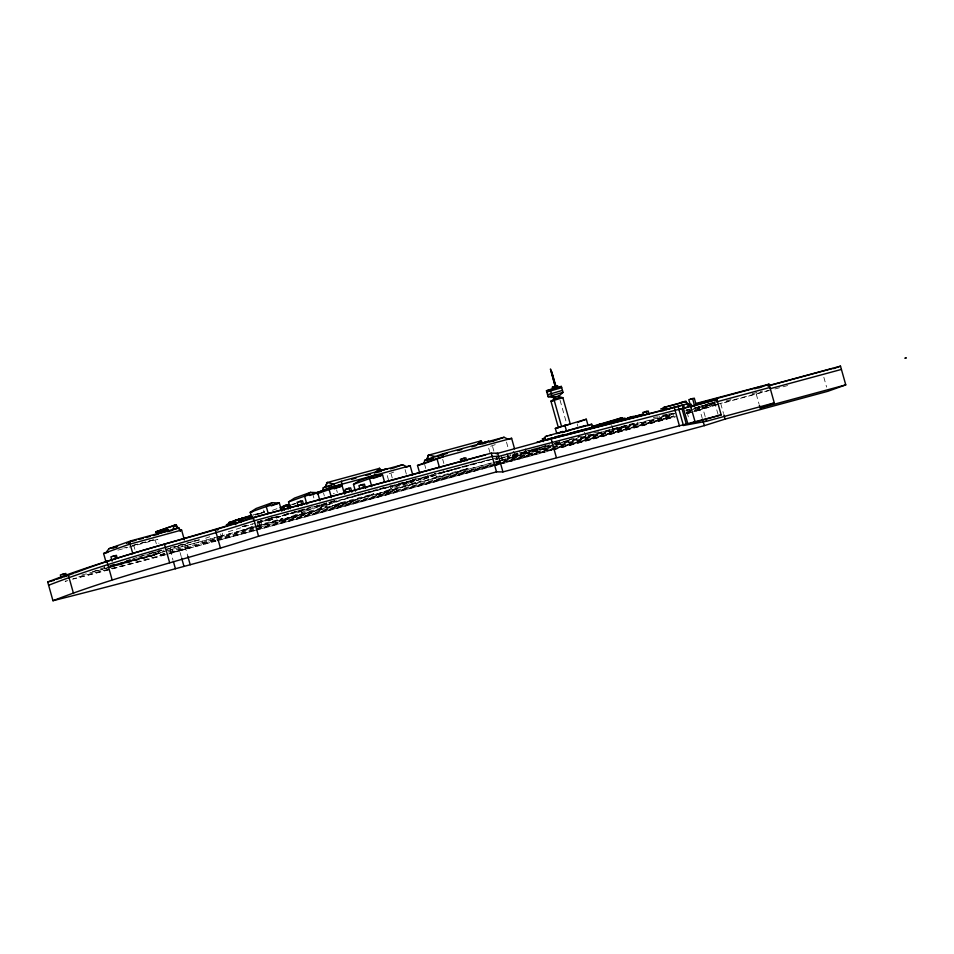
<?xml version="1.0" encoding="UTF-8"?>
<svg xmlns="http://www.w3.org/2000/svg" width="954" height="954" viewBox="0 0 954 954"><rect width="100%" height="100%" fill="white"/><g stroke="black" fill="none" stroke-linecap="round" stroke-linejoin="round"><path stroke-width="0.72" stroke-dasharray="4.77 3.58" d="M66.112 580.998L65.111 581.356L67.853 580.604M104.737 567.427L91.19 572.281L154.918 555.037M110.151 565.495L114.218 564.029M106.979 567.797L104.976 568.512L104.272 565.996M110.354 566.545L134.049 558.066M137.126 557.351L114.504 565.46L161.524 552.736L107.563 567.547M255.243 515.088L264.389 511.809L253.168 514.85M258.904 514.146L264.019 512.322L252.977 515.303M272.439 510.318L277.674 508.446M142.313 558.412L144.102 557.768M154.298 555.168L153.594 552.652L155.597 551.925L156.313 554.441L152.401 555.943L111.427 567.022M184.134 544.639L185.565 544.126L165.531 549.54M205.659 538.223L209.785 536.744M333.304 493.79L334.305 493.433M393.763 472.063L386.954 474.508L388.505 480.017M228.304 531.748L252.643 524.044M267.657 519.083L271.675 517.652M268.539 519.071L272.534 517.64M271.401 518.344L273.404 517.617M219.301 537.221L221.304 536.494L220.493 533.632M278.067 516.15L257.282 522.112M257.067 523.853L269.672 519.334L257.353 522.673M280.631 516.364L266.643 521.385L279.701 516.734L306.472 509.484M285.508 514.516L287.524 513.801M251.498 526.906L241.147 530.555L273.059 521.921M312.22 506.669L281.454 515.577M272.641 522.005L282.992 518.356L251.081 526.99M334.556 500.635L316.144 506.085M330.346 502.353L334.341 500.922M295.704 514.945L285.365 518.594L317.265 509.961M334.317 501.315L335.319 500.957L332.576 501.697M319.423 504.761L320.162 507.397L339.576 500.445L414.263 480.244L390.83 488.281L390.055 485.526M495.198 444.624L488.388 447.056L489.939 452.578M348.472 497.487L349.474 497.129L346.731 497.869M320.162 507.397L344.752 499.192L408.539 481.937L390.83 488.281M316.859 510.044L327.21 506.395L295.299 515.029M373.097 490.666L378.416 488.758M332.922 505.703L342.391 502.305M379.346 489.092L386 486.707M334.377 506.848L356.808 500.099L279.307 521.063L311.97 513.013M412.331 479.564L412.987 479.325M363.546 497.416L373.014 494.029M412.104 479.957L415.491 478.753M389.721 489.509L379.37 493.158L411.281 484.525M435.167 473.315L434.511 473.554L435.31 473.339M421.358 479.158L411.496 482.223L410.971 480.363M383.866 493.456L390.126 491.215L374.29 495.496L397.413 489.116L387.038 492.705M491.274 459.411L441.01 473.005L421.596 479.957L446.186 471.753L497.213 457.944M410.864 484.608L421.215 480.959L389.304 489.593M453.198 469.63L444.147 472.504L443.622 470.644M436.682 476.797L426.331 480.446L458.242 471.813L468.175 468.259L436.264 476.893M457.837 471.908L467.305 468.509M494.983 459.864L500.433 457.908M496.283 459.756L497.451 459.327L496.366 455.463M504.094 456.954L500.218 458.337L552.628 444.194M513.145 454.664L517.247 453.198M502.472 459.566L501.387 455.702M506.932 453.937L507.957 457.598L527.765 452.244L522.22 454.223L521.492 451.647M514.814 455.141L513.729 451.278M516.603 456.084L511.177 458.027L510.151 454.354M532.082 450.538L526.656 452.482L525.63 448.809M532.892 450.252L538.318 448.308M495.925 462.165L518.392 455.595L517.664 453.019M533.87 450.049L508.589 457.383L507.504 453.508M545.903 446.019L526.369 453.007L525.284 449.143M556.671 443.109L537.15 450.097L536.065 446.233M559.771 442.286L538.903 449.763L501.649 459.84M553.535 445.268L538.76 450.562L501.661 460.078M554.87 444.791L568.298 439.985M571.792 439.019L560.308 443.133L635.352 422.825M550.661 446.71L545.151 448.678L544.364 445.888M556.182 444.731L594.461 434.01L579.305 439.436L578.518 436.646M621.412 428.036L637.987 422.109M631.87 424.566L633.873 423.838M664.437 415.753L666.441 415.026M706.819 406.189L712.423 404.246L686.57 411.234M439.007 478.646L551.591 447.76M202.212 542.707L253.561 528.027M710.921 402.91L697.064 407.275L697.982 410.542L686.486 413.654M715.679 401.682L699.043 406.929L702.335 418.627M693.522 411.329L707.737 406.857M697.982 410.542L718.767 403.995M716.597 404.961L691.352 412.522M686.892 412.76L690.899 411.52M256.638 528.969L263.721 526.99M133.059 545.306L155.955 539.105M123.638 548.049L126.5 547.274M132.224 545.724L155.12 539.523L156.313 543.756M117.879 550.16L127.848 547.465M129.267 547.071L157.768 539.368L158.889 543.375M291.507 504.475L295.704 503.342M292.687 504.559L295.442 503.819M257.175 522.041L265.021 519.918M272.403 517.974L275.146 517.235M286.522 514.158L289.265 513.419M294.19 512.024L304.636 509.197M356.522 495.162L369.592 491.632M412.307 480.005L416.326 478.92M312.423 507.194L336.81 500.6M351.859 496.533L371.762 491.143M382.196 488.317L476.213 462.881M242.054 526.453L247.802 524.891M257.866 522.172L490.69 459.184M242.304 526.739L255.982 523.042M282.002 515.995L307.999 508.971L294.011 513.979M492.717 459.017L497.022 457.848M258.284 522.53L268.146 519.858M191.933 541.633L197.096 540.226M524.938 451.349L549.385 444.743M555.145 443.181L562.335 441.237M170.349 547.56L201.664 539.093M553.976 443.837L558.34 442.561M569.633 439.496L598.754 431.625M149.051 553.547L163.206 549.719M178.768 545.497L202.82 538.998M500.313 458.552L510.342 455.845M521.695 452.804L540.107 447.82L514.075 455.416L513.049 451.528M140.906 556.087L164.1 549.933M138.545 556.969L164.195 550.029M165.614 549.647L182.715 545.02M625.669 425.77L598.897 433.009L586.126 437.588L584.635 432.281M630.117 424.947L635.614 423.457M662.696 416.135L668.182 414.644M712.03 403.113L702.144 405.784L705.304 417.029M218.693 536.697L180.926 546.916L181.844 550.184L215.306 541.133M220.135 536.315L494.518 462.082M495.949 461.688L500.254 460.52M501.363 460.21L550.541 446.925M556.289 445.363L674.084 413.499M687.011 409.993L692.759 408.443M694.19 408.05L715.476 402.361M169.824 549.909L253.883 527.371M255.314 526.978L492.264 462.869M493.695 462.487L498 461.319M499.443 460.925L551.138 446.949M552.271 446.758L674.561 413.654L658.976 416.54M686.117 410.423L688.991 409.648M693.558 408.479L716.168 402.361M167.463 550.744L178.72 547.703L181.224 556.587M685.711 410.84L688.585 410.053M694.333 408.503L715.87 402.671M108.398 567.415L156.313 554.441M553.022 447.366L673.655 414.728M81.758 575.059L110.02 567.403M752.289 393.728L762.27 391.021M253.442 528.85L169.12 551.662L158.638 555.419L164.315 553.88M259.13 527.312L494.852 463.537M496.283 463.143L673.87 415.097M686.761 411.615L715.166 403.924M726.292 400.918L731.861 399.404M315.297 512.942L494.911 464.336M496.354 463.954L500.659 462.785M502.102 462.392L673.095 416.135M169.991 552.342L215.437 540.047M216.856 539.666L551.841 449.358M256.614 528.91L495.174 464.359M496.605 463.978L500.922 462.809M502.364 462.416L673.441 416.135M686.379 412.629L716.287 404.544M717.718 404.15L769.043 390.269M553.284 448.964L674.061 416.29M769.246 390.52L720.747 403.649L723.514 413.487M774.946 388.982L789.208 385.118M215.842 540.572L178.41 550.685M217.273 540.179L254.694 530.066M256.125 529.673L492.097 465.826M493.528 465.445L497.845 464.276M499.288 463.882L674.824 416.385M686.331 413.273L690.648 412.104M186.805 548.431L176.073 551.329A319.125 8.359 -15.7 0 1 169.442 553.105M221.054 539.582L492.562 466.124M493.993 465.731L498.298 464.562M499.741 464.181L551.46 450.193M552.891 449.799L675.003 416.767M216.033 541.121L170.742 553.177A333.59 8.729 -15.7 0 1 166.58 554.298M217.464 540.739L254.801 530.639M256.232 530.245L493.182 466.136M494.613 465.755L552.056 450.216M553.487 449.823L675.551 416.803M687.035 413.69L689.909 412.915M168.381 554.012L179.638 550.971M555.121 443.002L561.906 441.261M256.352 527.276L289.014 519.226M399.094 483.451L406.022 482.02M662.422 415.145L666.786 414.334M668.241 414.072L674.061 412.987M653.311 417.59L657.568 416.803M686.26 409.826L689.17 409.29M823.839 377.271L826.605 387.109M756.224 393.99L758.979 403.828M714.498 401.825L718.064 414.465M687.059 412.271L689.038 419.295M611.621 424.673L613.195 430.254M612.146 427.69L612.897 430.337L627.183 425.245L599.816 432.651L585.828 437.659L584.253 432.079M577.158 423.838L577.838 426.283M560.07 400.227L566.306 422.395M525.284 450.276L525.976 452.733L520.55 454.676L519.513 451.003M512.119 454.998L512.847 457.586M506.491 442.096L508.422 448.988M506.932 453.71L508.017 457.586M492.574 446.555L494.053 451.838M442.704 459.351L443.86 463.489M424.602 464.324L425.758 468.45M427.702 475.342L428.465 478.097M412.772 479.731L413.297 481.591M405.056 469.535L406.607 475.044M391.14 473.995L392.249 477.954M336.607 489.891L337.358 492.526M323.549 493.135L324.324 495.901M326.268 502.782L327.031 505.537M313.103 495.281L313.866 497.976M263.662 510.104L264.425 512.811M260.382 520.598L261.992 526.322L259.25 527.073L260.251 526.715L258.641 520.979M257.437 524.569L258.248 527.431M222.234 533.25L223.045 536.112M187.091 545.247L188.01 548.526M184.957 546.022L187.843 556.313M172.412 549.218L173.33 552.485M170.158 550.017L173.044 560.308M158.292 550.792L159.079 553.606M133.739 545.318L134.872 549.337M164.183 554.512A319.125 8.359 -15.7 0 1 76.046 577.528M165.197 554.679A333.59 8.729 -15.7 0 1 72.969 578.851M164.625 551.507A340.018 8.896 -15.7 0 1 109.376 566.175M167.045 550.661A333.59 8.729 -15.7 0 1 109.46 565.937M165.543 554.775A340.018 8.896 -15.7 0 1 72.576 579.197M320.449 505.62L301.202 512.513L331.587 502.603L320.449 505.62M341.973 502.4L332.04 505.954L363.951 497.332L373.885 493.767L341.973 502.4M422.765 477.93L403.59 484.799L433.736 474.961L422.765 477.93M579.03 436.538L577.957 436.837L579.03 436.538"/><path stroke-width="1.43" d="M234.744 521.766L226.348 524.783L228.686 524.151L228.877 522.565L251.773 515.232M240.658 518.749L229.163 522.864L228.96 524.45L226.742 525.046L235.686 521.85M322.452 491.167L323.263 487.768L341.401 481.269L402.612 464.705L406.631 466.685M508.065 439.245L504.046 437.266L442.835 453.83L424.697 460.317L423.886 463.716L417.518 465.445L419.748 473.363M323.263 487.768L325.183 487.244L327.258 482.486L334.15 484.072M435.584 456.62L428.692 455.046L426.617 459.804L424.697 460.317M325.183 487.244L327.258 482.486M428.692 455.046L426.617 459.804L433.08 458.015M554.715 398.772L554.143 400.06L561.536 426.39L558.352 427.535L550.947 401.205L554.715 398.772L560.749 397.138L562.872 397.699L570.277 424.029M181.606 530.042L180.342 530.496L178.863 527.872L130.758 540.894L128.826 544.436L181.606 530.042L184.372 539.904M105.87 552.652L109.042 548.657L130.758 540.894M374.648 473.112L379.561 468.342L381.421 470.632M477.072 444.707L480.995 440.891L482.855 443.193M559.235 395.815L563.003 392.38L561.334 386.406L546.451 390.746L548.133 396.721L553.427 397.52L559.235 395.815L559.688 397.448M281.609 511.117L279.331 503.008L272.212 502.71L266.261 506.538L250.222 512.286L252.118 519.048M290.433 508.685L288.537 501.923L294.488 498.095L310.539 492.347L317.646 492.646L319.924 500.755M310.539 492.347L304.588 496.175L288.537 501.923M316.68 492.979L335.104 485.693L342.212 485.991L344.489 494.1M335.104 485.693L329.154 489.533L317.122 493.838M355.389 491.107L353.493 484.346L359.443 480.518L375.482 474.77L382.59 475.068L384.498 481.83M375.482 474.77L369.532 478.61L353.493 484.346M754.805 388.803L761.232 386.465L696.17 404.067M758.752 387.908L769.031 384.176L774.29 402.898L760.171 408.038L759.384 405.235M557.685 387.706L561.334 386.406M178.863 527.872L178.112 528.146L176.192 524.724L155.705 531.891L157.124 534.228M546.809 392.034L561.691 387.682M113.204 548.061L117.199 546.618M126.548 543.279L130.555 541.836M105.977 561.918L103.604 553.463L130.09 543.983L132.856 553.845M547.572 394.729L562.443 390.377M548.133 396.721L563.003 392.38M62.093 574.546L64.097 573.831L64.908 576.693M112.655 556.432L114.671 555.717L115.47 558.579M767.743 385.845L840.498 366.157L845.769 384.879L827.786 391.319L725.1 419.104L704.314 425.651L172.722 569.466A340.018 8.896 -15.7 0 1 70.524 596.286L52.959 600.722L47.7 581.988C114.754 555.896 184.981 539.749 253.299 517.521L491.25 453.15L497.666 453.174L502.937 471.896L721.176 414.895L716.824 399.44L498.584 456.441L492.169 456.417L254.217 520.789C185.899 543.017 115.672 559.163 48.618 585.255M75.426 572.71C134.132 550.112 195.94 537.245 255.469 517.128L485.467 454.891M272.212 502.71L256.173 508.458L250.222 512.286L252.834 511.582M271.306 505.882L279.331 503.008L266.261 506.538L268.169 513.3M236.389 520.097L238.393 519.381L239.192 522.243M228.686 524.151L235.674 521.635M239.871 520.133L242.674 519.131L241.958 517.879M334.115 486.433L316.084 492.884L321.176 491.513M309.621 495.52L317.646 492.646L304.588 496.175L306.866 504.284M330.776 488.186L341.866 484.215L341.401 481.269M284.924 505.608L286.939 504.893L288.144 509.186M217.285 530.054L218.287 529.685M334.198 488.865L342.212 485.991L329.154 489.533L331.432 497.642M298.745 501.864L300.748 501.148L301.953 505.453M395.636 467.21L402.612 464.705M373.241 478.419L382.59 475.068L369.532 478.61L371.81 486.707M406.022 467.221L410.184 465.731L412.772 474.961M346.874 488.961L348.878 488.245L349.689 491.107M426.772 460.436L433.581 457.992M437.671 456.525L441.762 455.058M360.672 485.228L362.687 484.513L363.486 487.375M417.518 465.445L436.932 458.492L511.618 438.28L514.576 448.845M425.281 463.227L443.3 456.763L442.835 453.83M492.896 441.261L504.046 437.266M52.959 600.722C120.025 574.618 190.24 558.484 258.558 536.255L496.509 471.872L502.937 471.896M508.84 439.281L511.618 438.28M462.106 458.898L464.121 458.17L464.92 461.044M556.707 433.319L555.323 428.429L586.305 419.223L588.022 425.329M578.172 422.133L586.305 419.223M543.184 441.69L542.397 438.888L545.163 437.91M562.466 432.603L566.533 431.136L564.816 425.031M587.581 425.699L591.718 424.22L592.887 428.418M591.623 426.605L621.901 417.721L623.928 418.627M591.79 426.951L620.148 418.603M592.267 427.678L625.228 418.269L622.425 419.271M591.802 428.048L600.197 425.043L599.47 423.791M593.197 427.762L599.255 425.782M615.366 420.058L621.901 417.721M629.855 417.399L631.858 416.671M644.451 412.092L646.466 411.377L647.265 414.239M662.422 408.586L664.425 407.871M682.253 402.242L684.256 401.515M690.541 399.273L692.556 398.545L694.572 405.712L692.556 406.428M685.032 401.646L664.008 407.334A5.295 1.848 74.9 0 0 663.233 410.673L663.34 410.637A4.985 1.741 74.9 0 1 664.091 407.561A4.985 1.741 74.9 0 1 666.262 409.6L688.061 403.602L688.979 406.869L682.027 408.849M496.199 453.758L551.09 438.721L683.505 404.83L684.423 408.097M686.904 404.007L688.061 403.602M716.824 399.44L697.171 404.997M833.581 368.638L840.498 366.157M693.582 422.372L695.084 421.823L688.8 399.654L694.297 398.164L696.313 405.331L690.815 406.821M721.176 414.895L683.183 425.556L706.485 421.251L774.29 402.898M56.322 579.436L74.03 573.211M557.744 387.527L552.938 388.874M555.133 386.358L550.446 368.995L555.347 386.31M560.523 432.377L563.098 431.47L545.068 436.61M583.025 426.569C597.979 421.823 553.463 434.416 570.027 430.23M569.264 433.641L570.683 433.188M588.129 428.704L595.189 426.521L536.935 442.286L544.054 440.45M556.456 433.581L558.65 432.937M552.259 437.779L545.974 439.866M572.567 432.615L586.15 428.954M555.562 386.37L557.661 385.702L552.116 387.264L555.562 386.37L551.662 371.643L555.955 386.251M326.483 486.886L331.646 485.455M554.632 437.099L563.647 434.75M380.324 470.751L387.324 468.652L376.913 471.55L379.12 471.073M683.243 408.419L678.962 409.576L684.113 408.288M546.451 390.746L553.463 388.85M562.872 397.699L550.947 401.205L553.439 400.537M326.518 482.748L379.561 468.342L378.821 468.605L381.469 470.978M427.952 455.308L480.995 440.891L480.256 441.153L482.02 442.751M176.192 524.724L155.705 531.891L158.4 534.001M351.728 479.302L356.033 478.133M366.074 475.426L370.379 474.257M376.114 472.707L380.419 471.538M390.46 468.819L394.765 467.663M443.121 454.569L447.426 453.412M457.467 450.693L461.772 449.525M471.813 446.818L476.118 445.649M481.853 444.099L486.158 442.93M489.032 442.155L493.325 440.986M335.498 485.932L410.184 465.731M131.89 541.359L136.16 540.202M139.01 539.439L143.291 538.283M146.141 537.507L150.41 536.351M153.26 535.576L157.529 534.419M167.499 531.724L171.78 530.567M109.042 548.657L117.533 546.368M563.265 425.925L568.87 424.411M555.323 428.429L558.197 427.654M103.604 553.463L107.897 552.306M290.099 504.857L280.285 507.516L281.013 508.768M241.934 518.296L250.21 516.054M280.261 507.922L284.411 506.801M549.456 435.525L551.698 434.929M228.877 522.565L234.493 521.051M237.296 520.288L241.505 519.155M557.565 433.462L591.718 424.22M229.163 522.864L231.929 522.124M240.336 519.763L252.452 516.496M287.989 506.872L290.779 506.121M239.514 520.479L241.732 519.87M542.397 438.888L545.247 438.124M642.71 412.474L648.207 410.995L649.006 413.857M680.5 402.624L685.998 401.133L686.797 404.007M664.091 407.561L685.103 401.872M628.114 417.78L633.599 416.29M660.681 408.968L666.166 407.477M593.448 427.63L589.131 428.799L643.783 414.012L596.322 426.855M661.933 410.78L664.485 410.089M769.031 384.176L695.681 403.542M768.471 385.833L832.568 368.494M716.263 401.968L769.95 387.443M770.093 388.719L841.416 369.425M760.171 408.038L845.769 384.879M547.882 439.77L670.841 408.372M47.7 581.988L54.45 580.282M546.022 436.395L547.524 436.038M905.382 358.084L906.3 357.857L904.905 358.179M478.813 444.051L488.758 441.213L478.407 444.135M168.453 530.865L158.805 533.62M687.357 405.08L691.519 404.317M178.899 528.647L180.378 531.271M723.907 414.895L725.1 419.104M705.698 418.436L706.485 421.251M703.122 421.441L704.314 425.651M683.446 408.24L687.822 423.791M682.348 405.247L683.267 408.515M682.003 408.753L686.379 424.315M678.067 406.416L683.338 425.138M674.156 407.131L679.427 425.866M553.427 397.52L553.88 399.142L555.311 398.629L554.846 397.007L551.782 395.421L550.1 389.435M551.09 438.721L556.349 457.443M491.25 453.15L496.509 471.872M466.661 460.663L465.862 457.789L460.365 459.279L461.176 462.141M436.932 458.492L439.532 467.722M365.632 488.424L364.428 484.131L358.931 485.61L359.741 488.484M351.835 492.157L350.631 487.864L345.133 489.342L345.944 492.216M344.716 490.702L345.527 493.564M303.3 503.629L302.49 500.767L297.004 502.257L298.208 506.55M289.479 507.373L288.68 504.499L283.183 505.99L284.399 510.295M281.752 507.743L282.563 510.605M253.299 517.521L258.558 536.255M241.123 522.553L240.134 519L234.648 520.49L235.853 524.783M215.27 529.625L220.529 548.347M187.843 556.313L190.216 564.744M181.618 557.995L183.991 566.426M173.449 561.715L175.417 568.739M164.386 543.995L169.645 562.717M117.211 558.197L116.412 555.335L110.914 556.814L112.131 561.119M106.812 560.964L112.071 579.686M68.259 574.773L73.518 593.495M66.649 576.311L65.838 573.449L60.352 574.928L61.151 577.79M664.008 407.334A5.295 1.848 74.9 0 1 666.357 409.564M684.495 402.206A5.295 1.848 74.9 0 1 687.369 403.876M684.829 402.063A4.985 1.741 74.9 0 1 687.274 403.912M174.248 525.26L172.829 529.864L178.112 528.146L174.248 525.26M158.304 532.38L168.119 529.685L158.304 532.38"/></g></svg>
